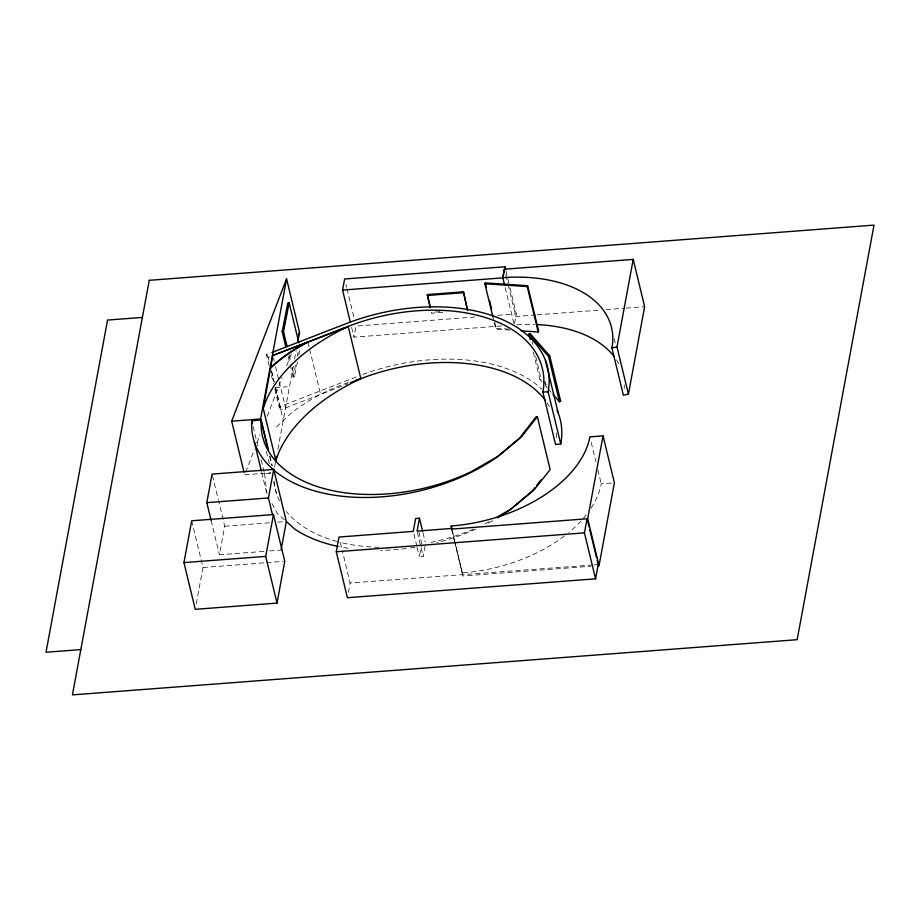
<?xml version="1.0" encoding="UTF-8"?>
<svg xmlns="http://www.w3.org/2000/svg" width="920" height="920" viewBox="0 0 920 920"><rect width="100%" height="100%" fill="white"/><g stroke="black" fill="none" stroke-linecap="round" stroke-linejoin="round"><path stroke-width="0.69" stroke-dasharray="4.6 3.45" d="M196.282 603.738L202.998 567.502L192.027 522.158M263.844 551.39L219.42 554.783L224.71 526.228L218.742 501.538M274.562 467.187L275.575 461.771M277.874 449.328L293.284 366.183M294.584 359.156L296.148 350.727M501.377 325.933L353.959 337.157L356.017 326.071L474.8 317.032M348.392 592.376L350.129 582.992L342.378 550.965M425.086 546.054L423.188 556.335L419.37 556.634L421.509 545.066M592.503 564.995L350.129 582.992M514.521 323.541L516.304 313.869L509.277 284.786M297.459 361.962L294.48 376.959L293.135 377.062L295.849 363.411M297.206 356.592L298.551 349.772M298.816 355.143L300.161 348.323M245.674 472.155L254.391 449.535M256.956 442.876L260.038 434.895M267.214 416.277L282.095 377.695M286.707 365.711L291.329 353.74M509.967 330.108L495.857 329.176L494.971 322.805M276.609 426.914L287.109 416.679A134.757 81.293 -13.6 0 1 320.424 394.404L328.072 390.678A134.757 81.293 -13.6 0 1 350.002 381.995M484.874 524.066L490.9 520.616M533.255 352.015L539.913 379.534L541.121 378.982L535.463 355.591M269.1 365.619L266.432 354.603L271.768 352.532M266.432 354.603L268.306 357.397L272.895 355.615M274.758 389.022L279.093 406.916L358.984 375.9M279.093 406.916L280.957 409.71L347.852 383.743M261.176 459.816L264.546 473.731L271.285 473.075M439.955 311.673L431.618 312.317L431.445 313.225L443.957 312.271M497.708 315.284L516.304 313.869M535.865 314.95L515.821 316.48L508.116 284.625M537.291 314.847L600.277 310.051M606.004 309.615L624.611 308.2M626.037 308.085L644.644 306.671M275.264 387.653L287.201 386.745M244.651 474.812L270.813 472.822M591.054 508.162A127.017 76.613 -13.6 0 0 601.22 483.77L611.754 482.966M224.71 526.228L270.572 522.732M277.736 522.192L283.475 521.755M269.583 550.953L279.611 550.194M202.998 567.502L265.029 562.775M266.432 562.66L283.36 561.372M593.929 564.891L598.195 564.558M454.584 541.5L462.921 575.989L590.881 566.248M496.294 328.313L509.001 329.141M284.372 519.788L277.506 513.659L271.653 503.033M542.995 381.098L547.653 386.388M539.913 379.534L541.776 381.65M545.502 385.882L547.365 388.01M548.297 389.068L551.091 392.242M614.226 338.744L615.238 342.907M591.215 442.393L595.884 461.702M597.885 469.982L601.22 483.77M544.973 381.098L546.629 387.987M532.139 341.826L532.806 344.586M505.919 270.94L508.944 283.394M505.77 274.942L507.782 283.245M505.206 287.558L513.923 323.564M492.855 316.791L493.856 320.919M494.19 322.299L495.857 329.176M452.559 531.507L462.921 575.989M451.674 528.919L462.794 574.873M451.582 529.092L454.25 540.132M422.993 532.852L425.247 542.156M418.853 531.817L421.751 543.778M417.392 532.415L423.188 556.335M413.897 534.037L416.794 545.997M417.116 547.331L419.37 556.634M345.966 284.533L346.633 287.305M346.966 288.684L354.338 319.148M351.612 327.462L353.959 337.157M307.947 342.205L309.269 347.702M309.603 349.071L320.562 394.335M340.365 542.604L342.044 549.573M289.156 354.947L290.812 361.824M292.146 367.333L294.48 376.959M288.144 356.419L289.811 363.296M290.145 364.676L293.135 377.062M273.562 358.363L274.229 361.123M275.551 366.631L278.886 380.397M279.22 381.777L285.545 407.928M268.306 357.397L268.973 360.145M271.63 371.162L274.298 382.179M275.632 387.688L280.957 409.71M271.331 370.829L273.976 381.8M275.31 387.285L283.268 420.21M271.434 375.256L273.435 383.513M269.928 456.124L272.286 465.865M269.571 456.113L271.894 465.738M266.34 451.467L269.376 463.99M273.746 482.08L276.437 493.212M253.103 426.42L257.807 445.901M261.717 472.5L266.765 493.373M212.428 475.467L218.408 500.158M211.128 520.49L219.42 554.783M264.546 473.731L266.938 493.361M624.243 384.87A127.017 76.613 -13.6 0 1 624.162 388.711M516.948 324.76A127.017 76.613 -13.6 0 1 534.589 324.484M616.434 359.823A127.017 76.613 -13.6 0 1 619.597 365.412M586.143 514.981A127.017 76.613 -13.6 0 1 581.911 519.984M581.014 520.973A127.017 76.613 -13.6 0 1 568.882 532.415M564.535 535.854A127.017 76.613 -13.6 0 1 462.576 572.884M556.554 433.078A147.016 88.688 -13.6 0 1 556.324 438.736M547.112 402.925A147.016 88.688 -13.6 0 1 549.366 406.559M362.767 374.474A152.375 91.908 -13.6 0 1 541.811 389.103M473.627 529.218A146.291 88.251 -13.6 0 1 429.191 542.742M379.028 547.308A146.291 88.251 -13.6 0 1 338.318 541.846M336.996 541.489A146.291 88.251 -13.6 0 1 286.488 511.554M279.565 500.848A146.291 88.251 -13.6 0 1 273.941 479.768M492.556 520.72A150.397 90.723 -13.6 0 1 486.162 524.135M475.847 529.092A150.397 90.723 -13.6 0 1 436.804 542.708M414.874 547.297A150.397 90.723 -13.6 0 1 407.732 548.343M406.295 548.538A150.397 90.723 -13.6 0 1 380.684 550.344M348.209 548.262A150.397 90.723 -13.6 0 1 339.514 546.733"/><path stroke-width="1.38" d="M183.942 562.603L191.693 520.789L273.47 514.556L284.763 561.269L277.012 603.094L195.247 609.316L183.942 562.603L265.719 556.381L273.47 514.556M211.128 520.49L206.804 502.653L212.094 474.099L273.734 469.407L286.339 521.536L281.048 550.091M267.904 449.236L260.59 418.991L286.568 278.829L299.541 332.453L297.712 342.297M276.586 456.262L275.816 460.425L263.212 408.296L272.849 355.43L307.809 342.274A134.757 81.293 -13.6 0 0 274.493 364.55L270.664 368.08M272.423 514.418L268.433 497.961L273.734 469.407M350.278 321.919L342.573 290.076L344.62 278.99L504.919 266.777L505.586 269.548M597.195 560.384L598.195 564.558L595.562 578.829L347.403 597.724L336.283 551.77L339.008 537.038L413.252 531.38L415.644 518.523L419.451 518.236L422.671 531.53M430.123 307.763L427.317 294.561L463.45 291.812L467.578 310.466L463.45 291.812M419.451 518.236L417.07 531.093L451.628 528.459M502.815 277.679L504.39 269.215L633.213 259.394L644.644 306.671L628.418 394.209L623.369 395.186L611.938 347.921A127.017 76.613 -13.6 0 0 502.815 277.679L504.539 284.786M504.919 266.777L502.86 277.863L342.573 290.076M628.418 394.209L616.986 346.943L633.213 259.394M595.562 578.829L584.441 532.864L586.845 519.892M587.684 518.731L603.037 435.873L589.881 436.873A127.017 76.613 -13.6 0 1 451.225 525.987L451.582 529.092L587.684 518.731L599.035 565.627L597.988 565.697M599.035 565.627L614.387 482.77L603.037 435.873M285.809 346.794L282.152 331.648L287.845 303.013L289.179 302.921L298.839 342.815M287.155 346.69L283.486 331.556L289.179 302.921M263.212 408.296L265.96 400.867A162.472 98.003 -13.6 0 1 348.243 326.565L307.947 342.205M275.701 460.736L278.576 452.996A162.472 98.003 -13.6 0 1 360.858 378.695A147.016 88.688 -13.6 0 1 545.457 400.579M243.984 472.063L231.679 421.187L286.568 278.829M298.505 335.122L299.541 332.453M492.855 316.791L484.874 283.774L485.311 282.911L527.654 285.695L538.637 331.096L538.2 331.959L521.26 330.843M538.2 331.959L527.206 286.557L527.654 285.695M534.934 487.611L532.358 490.923L509.277 510.312A150.397 90.723 -13.6 0 1 497.536 517.868M536.647 485.403L540.948 479.883M498.122 516.476L511.278 508.932L533.841 490.21L550.148 469.591L537.36 416.714L521.042 437.334L498.479 456.055L470.879 471.879A146.291 88.251 -13.6 0 1 261.176 419.945L251.758 420.854L252.425 423.637M270.572 367.701L274.401 364.182A134.757 81.293 -13.6 0 1 307.717 341.906L307.855 341.837M530.253 339.629L528.931 334.132L530.139 333.58L549.712 355.822L560.694 401.223L559.486 401.775L552.954 394.358M528.931 334.132L548.504 356.373L549.712 355.822M273.09 352.015L346.334 323.587A152.375 91.908 -13.6 0 1 548.101 391.736L560.763 444.049L555.542 444.44L542.88 392.127A147.016 88.688 -13.6 0 0 348.197 326.381L272.849 355.43M350.451 382.731L360.858 378.695L348.197 326.381M611.938 347.921L616.986 346.943M427.156 295.469L463.289 292.721M142.381 317.423L107.559 320.068L46 652.245L80.822 649.589M542.88 392.127L548.101 391.736M231.679 421.187L260.59 418.991M206.804 502.653L268.433 497.961M336.283 551.77L584.441 532.864M282.152 331.648L283.486 331.556M537.36 416.714L536.141 416.748L519.57 438.046L496.489 457.435A150.397 90.723 -13.6 0 1 335.409 495.385A150.397 90.723 -13.6 0 1 251.758 420.854M484.874 283.774L527.206 286.557M286.339 521.536L295.182 529.403A150.397 90.723 -13.6 0 0 338.089 546.445M548.504 356.373L559.486 401.775M587.753 521.387L589.099 526.953M589.778 529.747L596.516 557.601M545.433 360.318L558.095 412.643M485.311 282.911L486.312 287.04M489.635 300.794L491.636 309.051M427.65 295.929L429.962 305.486M451.225 525.987L451.892 528.747M261.176 419.945L268.582 450.558M254.311 441.887L261.383 471.109M265.719 556.381L277.012 603.094M537.429 324.599A127.017 76.613 -13.6 0 1 614.157 356.615M356.005 380.098A134.757 81.293 -13.6 0 1 360.858 378.695M557.083 410.205A152.375 91.908 -13.6 0 1 560.763 444.049M149.258 280.312L72.427 694.887L797.168 639.688L874 225.112L149.258 280.312"/></g></svg>
